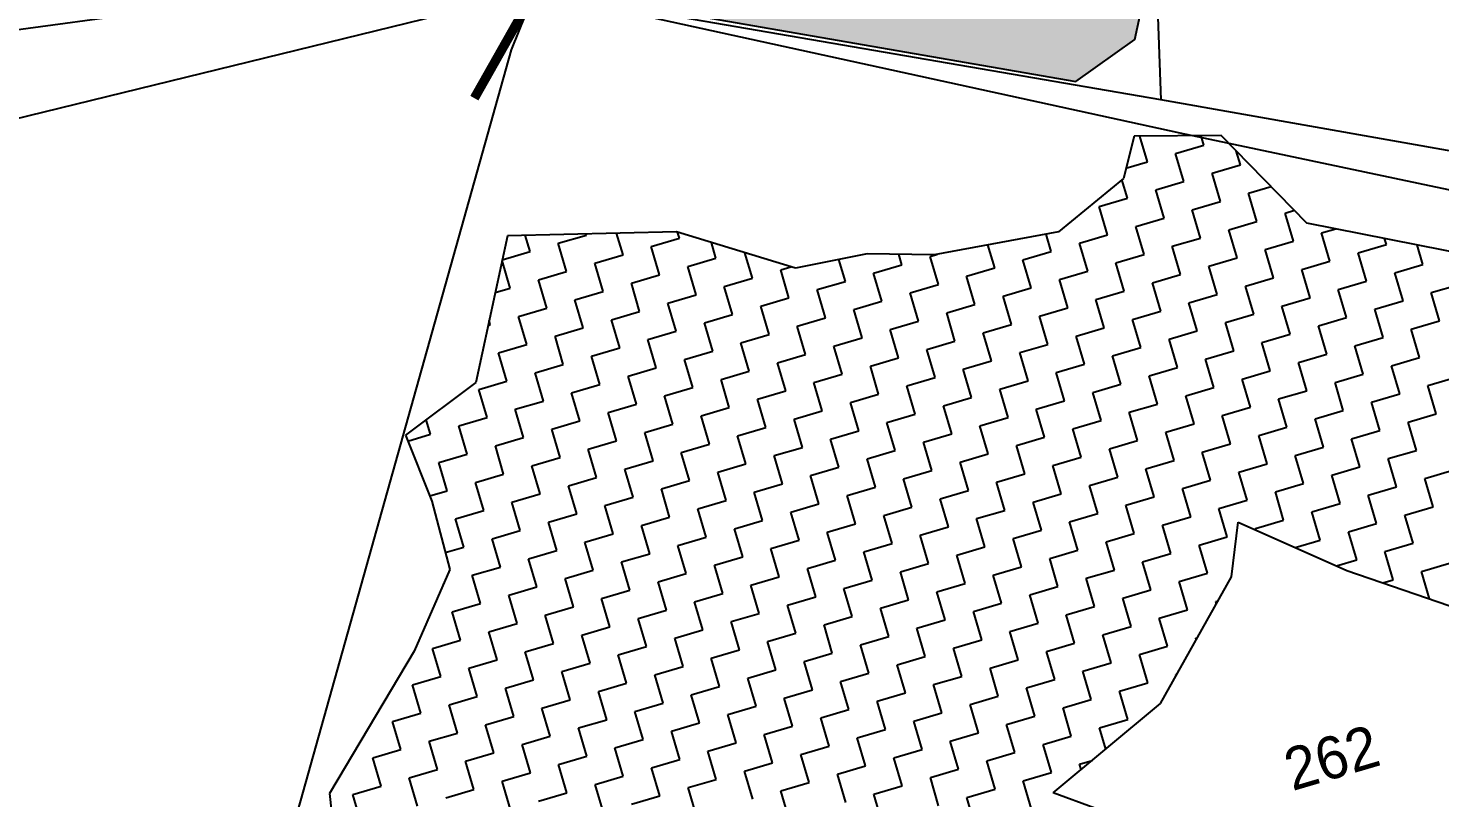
# Model space of a CAD drawing. Header units: metres. Extents: x 283645 to 285797, y 2017393 to 2020400.
# Drawn here: x 283946 to 284258, y 2019190.3 to 2019360.4 of the extents above; entities that cross this region are included whole.
import ezdxf
from ezdxf.enums import TextEntityAlignment as Align

# ---------------------------------------------------------------- set-up
doc = ezdxf.new("R2010")
doc.units = ezdxf.units.M
doc.linetypes.add('DIVIDE', pattern=[1.25, 0.5, -0.25, 0, -0.25, 0, -0.25])
for name, color, linetype in [('POLY_HATCH', 12, 'Continuous'), ('POLY_PARCEL', 6, 'Continuous'), ('TEXT_MAPOUT', 7, 'Continuous'), ('TEXT_PARCEL', 7, 'Continuous'), ('V_BOUND_LINE', 7, 'Continuous'), ('V_DIVIDE_LINE', 7, 'DIVIDE'), ('VILLAGE BOUNDRY', 1, 'Continuous')]:
    doc.layers.add(name, color=color, linetype=linetype)
doc.styles.get("Standard").update_dxf_attribs({"font": 'simplex.shx'})
doc.styles.add('TEXT_MAP', font='', dxfattribs={"height": 2.5})
doc.styles.get('TEXT_MAP').set_extended_font_data('Kruti Dev 050')

msp = doc.modelspace()

# ---------------------------------------------------------------- hatches: boundary and pattern name
at = {"layer": 'POLY_HATCH'}
h = msp.add_hatch(dxfattribs=at)
h.set_pattern_fill('ZIGZAG', color=256, scale=41.225929, angle=-9.527, style=0)
h.set_pattern_definition([(350.473, (283678.65, 2018388.7925), (5.93509, 4.229242), [5.15324, -5.15324]), (80.473, (283683.732, 2018387.9396), (-4.229242, 5.93509), [5.15324, -5.15324])])
h.paths.add_polyline_path([(284226.15, 2019883.48), (284248.61, 2019876.33), (284276.33, 2019868.3), (284310.2, 2019868.7), (284331.48, 2019882.69), (284347.93, 2019892.09), (284379.2, 2019929.41), (284382.46, 2019904.54), (284382.87, 2019874.74), (284378.44, 2019832.25), (284384.9, 2019822.38), (284380.04, 2019785.36), (284380.89, 2019762.25), (284382.73, 2019736.94), (284380.19, 2019721.83), (284382.02, 2019688.42), (284390.98, 2019665.3), (284387.23, 2019638.9), (284386.17, 2019611.02), (284385.05, 2019588.24), (284395.23, 2019576.4), (284395.43, 2019553.39), (284402.31, 2019534), (284400.31, 2019505.96), (284410.91, 2019480.53), (284413.08, 2019457.2), (284417.11, 2019428.41), (284426.29, 2019406.6), (284433.51, 2019389.17), (284434.02, 2019355.98), (284443.87, 2019338.12), (284448.34, 2019320.47), (284446.24, 2019299.88), (284453.69, 2019285.76), (284462.04, 2019281.33), (284477.83, 2019261.01), (284484.37, 2019251.83), (284489.85, 2019248.39), (284506.3, 2019247.78), (284522.11, 2019235.91), (284538.64, 2019220.01), (284550.59, 2019215.98), (284568.76, 2019209.9), (284576.21, 2019203.1), (284594.71, 2019189.9), (284617.63, 2019186.76), (284633.59, 2019174.79), (284645.3, 2019164.59), (284671.48, 2019154.07), (284679.51, 2019139.66), (284688.19, 2019143.25), (284713.44, 2019164.26), (284704.12, 2019174.91), (284685.53, 2019181.56), (284663.58, 2019177.17), (284657.28, 2019184.79), (284645.91, 2019198.31), (284608.98, 2019207.03), (284595.79, 2019206.72), (284634.88, 2019222.88), (284622.19, 2019228.55), (284603.93, 2019237.16), (284633.01, 2019238.85), (284632.78, 2019249.49), (284621.57, 2019262.29), (284612.81, 2019264.27), (284606.77, 2019282.44), (284580.62, 2019334.29), (284559.01, 2019347), (284574.57, 2019352.47), (284578.76, 2019365.4), (284581.66, 2019397.73), (284576.53, 2019421.31), (284566.95, 2019427.46), (284545.91, 2019434.52), (284527.49, 2019439.13), (284514.55, 2019440.29), (284530.78, 2019449.69), (284538.41, 2019465.07), (284540.56, 2019483.89), (284534.67, 2019496.99), (284524.8, 2019507.41), (284543.72, 2019508.78), (284555.37, 2019527.02), (284553.92, 2019551.49), (284534.45, 2019576.97), (284505.32, 2019599.03), (284484.93, 2019606.99), (284441.37, 2019637.19), (284422.79, 2019643.85), (284424.11, 2019654.73), (284409.57, 2019688.48), (284430.37, 2019689.02), (284431.87, 2019709.98), (284434.83, 2019724.62), (284426.67, 2019751.24), (284415.79, 2019767.7), (284430.45, 2019764.74), (284437.5, 2019776.51), (284437.76, 2019793.12), (284435.74, 2019817.19), (284421.34, 2019833.74), (284430.45, 2019845.85), (284429.32, 2019863.2), (284421.07, 2019883.26), (284413.79, 2019891.05), (284401.67, 2019897.12), (284419.54, 2019913.31), (284437.74, 2019925.4), (284428.02, 2019951.77), (284453.09, 2019956.65), (284498.14, 2019975.18), (284532.99, 2020014.26), (284546.89, 2020069.99), (284548.47, 2020094.46), (284547.84, 2020117.79), (284419.7, 2020209.92), (284410.94, 2020205.83), (284385.14, 2020208.65), (284369.75, 2020216.28), (284374.28, 2020240.26), (284358.72, 2020240.85), (284337.24, 2020224.26), (284292.35, 2020209.58), (284264.62, 2020207.5), (284248.82, 2020209.65), (284269.31, 2020226.4), (284293.82, 2020249.05), (284304.5, 2020282.59), (284302.38, 2020291.03), (284240.99, 2020328.59), (284176.39, 2020343.98), (284159.59, 2020348.61), (284153.33, 2020335.48), (284144.67, 2020332.2), (284135.24, 2020328.38), (284131.17, 2020207.45), (284150.99, 2020188.59), (284157.44, 2020174.67), (284148.22, 2020160), (284120.14, 2020141.75), (284112.1, 2020097.83), (284070.73, 2020005.08), (284018.44, 2019886.84), (284013.28, 2019848.2), (284005.68, 2019819.07), (283990.86, 2019791.16), (283989.29, 2019753.59), (283976.87, 2019719.87), (283962.7, 2019695.89), (283974.3, 2019672.33), (283974.7, 2019634.43), (283972.39, 2019600.59), (283967.11, 2019585.26), (283990.1, 2019561.13), (283995.46, 2019548.75), (283993.57, 2019525.42), (284059.28, 2019369.14), (284177.51, 2019348.62), (284190.57, 2019357.91), (284193.65, 2019372.26), (284196.23, 2019431.95), (284194.19, 2019472.16), (284194.34, 2019509.29), (284179.9, 2019540.09), (284161.52, 2019563.44), (284190.26, 2019593.75), (284171.21, 2019609.11), (284143.5, 2019629.29), (284172.36, 2019660.26), (284185.2, 2019684.45), (284188.16, 2019709.47), (284211.76, 2019741.32), (284212, 2019766.95), (284180.82, 2019818.8), (284173.82, 2019829.43), (284201.99, 2019836.19), (284220.76, 2019863.44)])

# ---------------------------------------------------------------- linework, layer by layer
for p, q in [((284190.38, 2019336.53), (284188.04, 2019327.2)), ((284209.68, 2019336.63), (284190.38, 2019336.53)), ((284228.6, 2019317.29), (284209.68, 2019336.63)), ((284188.04, 2019327.2), (284173.73, 2019315.36)), ((284089.28, 2019315.38), (284051.89, 2019314.53)), ((284115.55, 2019307.36), (284089.28, 2019315.38)), ((284173.73, 2019315.36), (284146.22, 2019310.3)), ((284276.12, 2019307.91), (284228.6, 2019317.29)), ((284051.89, 2019314.53), (284044.92, 2019282.06)), ((284131.41, 2019310.51), (284115.55, 2019307.36)), ((284146.22, 2019310.3), (284131.41, 2019310.51)), ((284044.92, 2019282.06), (284029.39, 2019270.43)), ((284029.39, 2019270.43), (284035.21, 2019255.88)), ((284035.21, 2019255.88), (284039.15, 2019240.77)), ((284211.9, 2019239.12), (284213.41, 2019251.26)), ((284213.41, 2019251.26), (284237.43, 2019240.55)), ((284039.15, 2019240.77), (284031.26, 2019222.69)), ((284237.43, 2019240.55), (284268.54, 2019229.89)), ((284196.25, 2019211.13), (284211.9, 2019239.12)), ((284031.26, 2019222.69), (284012.55, 2019191.25)), ((284172.55, 2019191.43), (284196.25, 2019211.13)), ((284012.55, 2019191.25), (284015.62, 2019163.89)), ((284181.69, 2019188.03), (284172.55, 2019191.43))]:
    msp.add_line(p, q, dxfattribs=at)
at = {"layer": 'POLY_HATCH', "linetype": 'Continuous'}
for p, q in [((284193.34, 2019330.88), (284191.67, 2019336.54)), ((284205.8, 2019334.55), (284205.2, 2019336.6)), ((284199.57, 2019332.71), (284205.8, 2019334.55)), ((284188.61, 2019329.48), (284193.34, 2019330.88)), ((284201.41, 2019326.48), (284199.57, 2019332.71)), ((284213.88, 2019330.16), (284212.96, 2019333.28)), ((284207.64, 2019328.32), (284213.88, 2019330.16)), ((284209.48, 2019322.08), (284207.64, 2019328.32)), ((284188.94, 2019322.81), (284187.72, 2019326.94)), ((284195.17, 2019324.64), (284201.41, 2019326.48)), ((284197.01, 2019318.41), (284195.17, 2019324.64)), ((284215.71, 2019323.92), (284220.68, 2019325.38)), ((284182.71, 2019320.97), (284188.94, 2019322.81)), ((284184.54, 2019314.74), (284182.71, 2019320.97)), ((284203.25, 2019320.25), (284209.48, 2019322.08)), ((284217.55, 2019317.69), (284215.71, 2019323.92)), ((284190.78, 2019316.57), (284197.01, 2019318.41)), ((284205.08, 2019314.01), (284203.25, 2019320.25)), ((284223.78, 2019319.52), (284225.83, 2019320.13)), ((284225.62, 2019313.29), (284223.78, 2019319.52)), ((284069.38, 2019314.67), (284069.31, 2019314.93)), ((284077.45, 2019310.28), (284076.04, 2019315.08)), ((284089.92, 2019313.95), (284089.52, 2019315.31)), ((284172.08, 2019311.06), (284170.96, 2019314.85)), ((284178.31, 2019312.9), (284184.54, 2019314.74)), ((284192.61, 2019310.34), (284190.78, 2019316.57)), ((284211.32, 2019315.85), (284217.55, 2019317.69)), ((284213.15, 2019309.62), (284211.32, 2019315.85)), ((284231.85, 2019315.13), (284234.95, 2019316.04)), ((284233.69, 2019308.89), (284231.85, 2019315.13)), ((284056.92, 2019311), (284055.85, 2019314.62)), ((284063.15, 2019312.84), (284069.38, 2019314.67)), ((284064.99, 2019306.6), (284063.15, 2019312.84)), ((284083.69, 2019312.11), (284089.92, 2019313.95)), ((284085.53, 2019305.88), (284083.69, 2019312.11)), ((284097.99, 2019309.55), (284096.97, 2019313.04)), ((284159.61, 2019307.39), (284158.11, 2019312.49)), ((284180.15, 2019306.66), (284178.31, 2019312.9)), ((284198.85, 2019312.18), (284205.08, 2019314.01)), ((284200.69, 2019305.94), (284198.85, 2019312.18)), ((284219.39, 2019311.45), (284225.62, 2019313.29)), ((284239.93, 2019310.73), (284246.16, 2019312.57)), ((284246.16, 2019312.57), (284245.77, 2019313.91)), ((284254.23, 2019308.17), (284252.96, 2019312.49)), ((284052.52, 2019302.93), (284050.72, 2019309.05)), ((284050.74, 2019309.18), (284056.92, 2019311)), ((284071.22, 2019308.44), (284077.45, 2019310.28)), ((284091.76, 2019307.72), (284097.99, 2019309.55)), ((284106.06, 2019305.16), (284104.41, 2019310.76)), ((284126.6, 2019304.44), (284125.18, 2019309.27)), ((284139.07, 2019308.11), (284138.39, 2019310.41)), ((284145.3, 2019309.95), (284146.98, 2019310.44)), ((284147.14, 2019303.71), (284145.3, 2019309.95)), ((284165.84, 2019309.22), (284172.08, 2019311.06)), ((284167.68, 2019302.99), (284165.84, 2019309.22)), ((284186.38, 2019308.5), (284192.61, 2019310.34)), ((284188.22, 2019302.27), (284186.38, 2019308.5)), ((284206.92, 2019307.78), (284213.15, 2019309.62)), ((284221.22, 2019305.22), (284219.39, 2019311.45)), ((284227.46, 2019307.06), (284233.69, 2019308.89)), ((284241.76, 2019304.5), (284239.93, 2019310.73)), ((284058.75, 2019304.77), (284064.99, 2019306.6)), ((284073.06, 2019302.21), (284071.22, 2019308.44)), ((284079.29, 2019304.04), (284085.53, 2019305.88)), ((284093.6, 2019301.48), (284091.76, 2019307.72)), ((284112.3, 2019307), (284114.57, 2019307.66)), ((284114.13, 2019300.76), (284112.3, 2019307)), ((284132.84, 2019306.27), (284139.07, 2019308.11)), ((284134.67, 2019300.04), (284132.84, 2019306.27)), ((284153.37, 2019305.55), (284159.61, 2019307.39)), ((284155.21, 2019299.32), (284153.37, 2019305.55)), ((284173.91, 2019304.83), (284180.15, 2019306.66)), ((284194.45, 2019304.11), (284200.69, 2019305.94)), ((284208.76, 2019301.55), (284206.92, 2019307.78)), ((284229.3, 2019300.82), (284227.46, 2019307.06)), ((284248, 2019306.33), (284254.23, 2019308.17)), ((284249.83, 2019300.1), (284248, 2019306.33)), ((284049.19, 2019301.95), (284052.52, 2019302.93)), ((284060.59, 2019298.53), (284058.75, 2019304.77)), ((284081.13, 2019297.81), (284079.29, 2019304.04)), ((284099.83, 2019303.32), (284106.06, 2019305.16)), ((284101.67, 2019297.09), (284099.83, 2019303.32)), ((284120.37, 2019302.6), (284126.6, 2019304.44)), ((284122.21, 2019296.36), (284120.37, 2019302.6)), ((284140.91, 2019301.88), (284147.14, 2019303.71)), ((284161.45, 2019301.15), (284167.68, 2019302.99)), ((284175.75, 2019298.59), (284173.91, 2019304.83)), ((284181.98, 2019300.43), (284188.22, 2019302.27)), ((284196.29, 2019297.87), (284194.45, 2019304.11)), ((284214.99, 2019303.38), (284221.22, 2019305.22)), ((284216.83, 2019297.15), (284214.99, 2019303.38)), ((284235.53, 2019302.66), (284241.76, 2019304.5)), ((284237.37, 2019296.43), (284235.53, 2019302.66)), ((284256.07, 2019301.94), (284262.3, 2019303.77)), ((284066.82, 2019300.37), (284073.06, 2019302.21)), ((284068.66, 2019294.14), (284066.82, 2019300.37)), ((284087.36, 2019299.65), (284093.6, 2019301.48)), ((284089.2, 2019293.41), (284087.36, 2019299.65)), ((284107.9, 2019298.92), (284114.13, 2019300.76)), ((284128.44, 2019298.2), (284134.67, 2019300.04)), ((284142.74, 2019295.64), (284140.91, 2019301.88)), ((284148.98, 2019297.48), (284155.21, 2019299.32)), ((284163.28, 2019294.92), (284161.45, 2019301.15)), ((284183.82, 2019294.2), (284181.98, 2019300.43)), ((284202.52, 2019299.71), (284208.76, 2019301.55)), ((284204.36, 2019293.47), (284202.52, 2019299.71)), ((284223.06, 2019298.99), (284229.3, 2019300.82)), ((284243.6, 2019298.26), (284249.83, 2019300.1)), ((284257.9, 2019295.7), (284256.07, 2019301.94)), ((284054.36, 2019296.7), (284060.59, 2019298.53)), ((284056.19, 2019290.46), (284054.36, 2019296.7)), ((284074.89, 2019295.97), (284081.13, 2019297.81)), ((284076.73, 2019289.74), (284074.89, 2019295.97)), ((284095.43, 2019295.25), (284101.67, 2019297.09)), ((284109.74, 2019292.69), (284107.9, 2019298.92)), ((284115.97, 2019294.53), (284122.21, 2019296.36)), ((284130.28, 2019291.97), (284128.44, 2019298.2)), ((284150.82, 2019291.25), (284148.98, 2019297.48)), ((284169.52, 2019296.76), (284175.75, 2019298.59)), ((284171.35, 2019290.52), (284169.52, 2019296.76)), ((284190.06, 2019296.03), (284196.29, 2019297.87)), ((284191.89, 2019289.8), (284190.06, 2019296.03)), ((284210.59, 2019295.31), (284216.83, 2019297.15)), ((284224.9, 2019292.75), (284223.06, 2019298.99)), ((284231.13, 2019294.59), (284237.37, 2019296.43)), ((284245.44, 2019292.03), (284243.6, 2019298.26)), ((284047.64, 2019294.71), (284048.12, 2019294.86)), ((284048.12, 2019294.86), (284047.86, 2019295.75)), ((284062.43, 2019292.3), (284068.66, 2019294.14)), ((284082.97, 2019291.58), (284089.2, 2019293.41)), ((284097.27, 2019289.02), (284095.43, 2019295.25)), ((284117.81, 2019288.29), (284115.97, 2019294.53)), ((284136.51, 2019293.81), (284142.74, 2019295.64)), ((284138.35, 2019287.57), (284136.51, 2019293.81)), ((284157.05, 2019293.08), (284163.28, 2019294.92)), ((284158.89, 2019286.85), (284157.05, 2019293.08)), ((284177.59, 2019292.36), (284183.82, 2019294.2)), ((284198.13, 2019291.64), (284204.36, 2019293.47)), ((284212.43, 2019289.08), (284210.59, 2019295.31)), ((284232.97, 2019288.36), (284231.13, 2019294.59)), ((284251.67, 2019293.87), (284257.9, 2019295.7)), ((284253.51, 2019287.63), (284251.67, 2019293.87)), ((284049.96, 2019288.62), (284056.19, 2019290.46)), ((284064.26, 2019286.06), (284062.43, 2019292.3)), ((284070.5, 2019287.9), (284076.73, 2019289.74)), ((284084.8, 2019285.34), (284082.97, 2019291.58)), ((284103.5, 2019290.85), (284109.74, 2019292.69)), ((284105.34, 2019284.62), (284103.5, 2019290.85)), ((284124.04, 2019290.13), (284130.28, 2019291.97)), ((284125.88, 2019283.9), (284124.04, 2019290.13)), ((284144.58, 2019289.41), (284150.82, 2019291.25)), ((284165.12, 2019288.69), (284171.35, 2019290.52)), ((284179.42, 2019286.13), (284177.59, 2019292.36)), ((284185.66, 2019287.96), (284191.89, 2019289.8)), ((284199.96, 2019285.4), (284198.13, 2019291.64)), ((284218.66, 2019290.91), (284224.9, 2019292.75)), ((284220.5, 2019284.68), (284218.66, 2019290.91)), ((284239.2, 2019290.19), (284245.44, 2019292.03)), ((284241.04, 2019283.96), (284239.2, 2019290.19)), ((284051.8, 2019282.39), (284049.96, 2019288.62)), ((284072.33, 2019281.67), (284070.5, 2019287.9)), ((284091.04, 2019287.18), (284097.27, 2019289.02)), ((284092.87, 2019280.95), (284091.04, 2019287.18)), ((284111.57, 2019286.46), (284117.81, 2019288.29)), ((284132.11, 2019285.73), (284138.35, 2019287.57)), ((284146.42, 2019283.17), (284144.58, 2019289.41)), ((284152.65, 2019285.01), (284158.89, 2019286.85)), ((284166.96, 2019282.45), (284165.12, 2019288.69)), ((284187.5, 2019281.73), (284185.66, 2019287.96)), ((284206.2, 2019287.24), (284212.43, 2019289.08)), ((284208.03, 2019281.01), (284206.2, 2019287.24)), ((284226.74, 2019286.52), (284232.97, 2019288.36)), ((284247.27, 2019285.8), (284253.51, 2019287.63)), ((284058.03, 2019284.23), (284064.26, 2019286.06)), ((284059.87, 2019277.99), (284058.03, 2019284.23)), ((284078.57, 2019283.51), (284084.8, 2019285.34)), ((284080.41, 2019277.27), (284078.57, 2019283.51)), ((284099.11, 2019282.78), (284105.34, 2019284.62)), ((284113.41, 2019280.22), (284111.57, 2019286.46)), ((284119.65, 2019282.06), (284125.88, 2019283.9)), ((284133.95, 2019279.5), (284132.11, 2019285.73)), ((284154.49, 2019278.78), (284152.65, 2019285.01)), ((284173.19, 2019284.29), (284179.42, 2019286.13)), ((284175.03, 2019278.06), (284173.19, 2019284.29)), ((284193.73, 2019283.57), (284199.96, 2019285.4)), ((284195.57, 2019277.33), (284193.73, 2019283.57)), ((284214.27, 2019282.84), (284220.5, 2019284.68)), ((284228.57, 2019280.28), (284226.74, 2019286.52)), ((284234.81, 2019282.12), (284241.04, 2019283.96)), ((284249.11, 2019279.56), (284247.27, 2019285.8)), ((284045.56, 2019280.55), (284051.8, 2019282.39)), ((284047.4, 2019274.32), (284045.56, 2019280.55)), ((284066.1, 2019279.83), (284072.33, 2019281.67)), ((284086.64, 2019279.11), (284092.87, 2019280.95)), ((284100.94, 2019276.55), (284099.11, 2019282.78)), ((284121.48, 2019275.83), (284119.65, 2019282.06)), ((284140.18, 2019281.34), (284146.42, 2019283.17)), ((284142.02, 2019275.1), (284140.18, 2019281.34)), ((284160.72, 2019280.61), (284166.96, 2019282.45)), ((284162.56, 2019274.38), (284160.72, 2019280.61)), ((284181.26, 2019279.89), (284187.5, 2019281.73)), ((284201.8, 2019279.17), (284208.03, 2019281.01)), ((284216.1, 2019276.61), (284214.27, 2019282.84)), ((284236.64, 2019275.89), (284234.81, 2019282.12)), ((284255.34, 2019281.4), (284261.58, 2019283.24)), ((284257.18, 2019275.17), (284255.34, 2019281.4)), ((284053.63, 2019276.16), (284059.87, 2019277.99)), ((284067.94, 2019273.6), (284066.1, 2019279.83)), ((284074.17, 2019275.43), (284080.41, 2019277.27)), ((284088.48, 2019272.87), (284086.64, 2019279.11)), ((284107.18, 2019278.39), (284113.41, 2019280.22)), ((284109.02, 2019272.15), (284107.18, 2019278.39)), ((284127.72, 2019277.66), (284133.95, 2019279.5)), ((284129.55, 2019271.43), (284127.72, 2019277.66)), ((284148.26, 2019276.94), (284154.49, 2019278.78)), ((284168.79, 2019276.22), (284175.03, 2019278.06)), ((284183.1, 2019273.66), (284181.26, 2019279.89)), ((284189.33, 2019275.5), (284195.57, 2019277.33)), ((284203.64, 2019272.94), (284201.8, 2019279.17)), ((284222.34, 2019278.45), (284228.57, 2019280.28)), ((284224.18, 2019272.21), (284222.34, 2019278.45)), ((284242.88, 2019277.72), (284249.11, 2019279.56)), ((284244.71, 2019271.49), (284242.88, 2019277.72)), ((284041.17, 2019272.48), (284047.4, 2019274.32)), ((284055.47, 2019269.92), (284053.63, 2019276.16)), ((284076.01, 2019269.2), (284074.17, 2019275.43)), ((284094.71, 2019274.71), (284100.94, 2019276.55)), ((284096.55, 2019268.48), (284094.71, 2019274.71)), ((284115.25, 2019273.99), (284121.48, 2019275.83)), ((284135.79, 2019273.27), (284142.02, 2019275.1)), ((284150.09, 2019270.71), (284148.26, 2019276.94)), ((284156.33, 2019272.54), (284162.56, 2019274.38)), ((284170.63, 2019269.98), (284168.79, 2019276.22)), ((284191.17, 2019269.26), (284189.33, 2019275.5)), ((284209.87, 2019274.77), (284216.1, 2019276.61)), ((284211.71, 2019268.54), (284209.87, 2019274.77)), ((284230.41, 2019274.05), (284236.64, 2019275.89)), ((284250.95, 2019273.33), (284257.18, 2019275.17)), ((284034.93, 2019270.65), (284033.98, 2019273.87)), ((284043, 2019266.25), (284041.17, 2019272.48)), ((284061.7, 2019271.76), (284067.94, 2019273.6)), ((284063.54, 2019265.53), (284061.7, 2019271.76)), ((284082.24, 2019271.04), (284088.48, 2019272.87)), ((284084.08, 2019264.8), (284082.24, 2019271.04)), ((284102.78, 2019270.31), (284109.02, 2019272.15)), ((284117.09, 2019267.76), (284115.25, 2019273.99)), ((284123.32, 2019269.59), (284129.55, 2019271.43)), ((284137.62, 2019267.03), (284135.79, 2019273.27)), ((284158.16, 2019266.31), (284156.33, 2019272.54)), ((284176.86, 2019271.82), (284183.1, 2019273.66)), ((284178.7, 2019265.59), (284176.86, 2019271.82)), ((284197.4, 2019271.1), (284203.64, 2019272.94)), ((284199.24, 2019264.87), (284197.4, 2019271.1)), ((284217.94, 2019270.38), (284224.18, 2019272.21)), ((284232.25, 2019267.82), (284230.41, 2019274.05)), ((284238.48, 2019269.65), (284244.71, 2019271.49)), ((284252.79, 2019267.09), (284250.95, 2019273.33)), ((284029.9, 2019269.16), (284034.93, 2019270.65)), ((284049.24, 2019268.09), (284055.47, 2019269.92)), ((284051.07, 2019261.85), (284049.24, 2019268.09)), ((284069.78, 2019267.36), (284076.01, 2019269.2)), ((284090.31, 2019266.64), (284096.55, 2019268.48)), ((284104.62, 2019264.08), (284102.78, 2019270.31)), ((284125.16, 2019263.36), (284123.32, 2019269.59)), ((284143.86, 2019268.87), (284150.09, 2019270.71)), ((284145.7, 2019262.64), (284143.86, 2019268.87)), ((284164.4, 2019268.15), (284170.63, 2019269.98)), ((284166.23, 2019261.91), (284164.4, 2019268.15)), ((284184.94, 2019267.42), (284191.17, 2019269.26)), ((284205.47, 2019266.7), (284211.71, 2019268.54)), ((284219.78, 2019264.14), (284217.94, 2019270.38)), ((284240.32, 2019263.42), (284238.48, 2019269.65)), ((284036.77, 2019264.41), (284043, 2019266.25)), ((284057.31, 2019263.69), (284063.54, 2019265.53)), ((284071.61, 2019261.13), (284069.78, 2019267.36)), ((284077.85, 2019262.97), (284084.08, 2019264.8)), ((284092.15, 2019260.41), (284090.31, 2019266.64)), ((284110.85, 2019265.92), (284117.09, 2019267.76)), ((284112.69, 2019259.68), (284110.85, 2019265.92)), ((284131.39, 2019265.2), (284137.62, 2019267.03)), ((284133.23, 2019258.96), (284131.39, 2019265.2)), ((284151.93, 2019264.47), (284158.16, 2019266.31)), ((284172.47, 2019263.75), (284178.7, 2019265.59)), ((284186.77, 2019261.19), (284184.94, 2019267.42)), ((284193.01, 2019263.03), (284199.24, 2019264.87)), ((284207.31, 2019260.47), (284205.47, 2019266.7)), ((284226.01, 2019265.98), (284232.25, 2019267.82)), ((284227.85, 2019259.75), (284226.01, 2019265.98)), ((284246.55, 2019265.26), (284252.79, 2019267.09)), ((284248.39, 2019259.02), (284246.55, 2019265.26)), ((284038.61, 2019258.18), (284036.77, 2019264.41)), ((284044.84, 2019260.01), (284051.07, 2019261.85)), ((284059.14, 2019257.46), (284057.31, 2019263.69)), ((284079.68, 2019256.73), (284077.85, 2019262.97)), ((284098.38, 2019262.24), (284104.62, 2019264.08)), ((284100.22, 2019256.01), (284098.38, 2019262.24)), ((284118.92, 2019261.52), (284125.16, 2019263.36)), ((284139.46, 2019260.8), (284145.7, 2019262.64)), ((284153.77, 2019258.24), (284151.93, 2019264.47)), ((284160, 2019260.08), (284166.23, 2019261.91)), ((284174.31, 2019257.52), (284172.47, 2019263.75)), ((284194.84, 2019256.79), (284193.01, 2019263.03)), ((284213.55, 2019262.31), (284219.78, 2019264.14)), ((284215.38, 2019256.07), (284213.55, 2019262.31)), ((284234.08, 2019261.58), (284240.32, 2019263.42)), ((284254.62, 2019260.86), (284260.86, 2019262.7)), ((284046.68, 2019253.78), (284044.84, 2019260.01)), ((284065.38, 2019259.29), (284071.61, 2019261.13)), ((284067.22, 2019253.06), (284065.38, 2019259.29)), ((284085.92, 2019258.57), (284092.15, 2019260.41)), ((284087.75, 2019252.34), (284085.92, 2019258.57)), ((284106.46, 2019257.85), (284112.69, 2019259.68)), ((284120.76, 2019255.29), (284118.92, 2019261.52)), ((284126.99, 2019257.12), (284133.23, 2019258.96)), ((284141.3, 2019254.57), (284139.46, 2019260.8)), ((284161.84, 2019253.84), (284160, 2019260.08)), ((284180.54, 2019259.35), (284186.77, 2019261.19)), ((284182.38, 2019253.12), (284180.54, 2019259.35)), ((284201.08, 2019258.63), (284207.31, 2019260.47)), ((284202.91, 2019252.4), (284201.08, 2019258.63)), ((284221.62, 2019257.91), (284227.85, 2019259.75)), ((284235.92, 2019255.35), (284234.08, 2019261.58)), ((284242.15, 2019257.19), (284248.39, 2019259.02)), ((284256.46, 2019254.63), (284254.62, 2019260.86)), ((284034.74, 2019257.04), (284038.61, 2019258.18)), ((284052.91, 2019255.62), (284059.14, 2019257.46)), ((284054.75, 2019249.38), (284052.91, 2019255.62)), ((284073.45, 2019254.9), (284079.68, 2019256.73)), ((284093.99, 2019254.17), (284100.22, 2019256.01)), ((284108.29, 2019251.61), (284106.46, 2019257.85)), ((284128.83, 2019250.89), (284126.99, 2019257.12)), ((284147.53, 2019256.4), (284153.77, 2019258.24)), ((284149.37, 2019250.17), (284147.53, 2019256.4)), ((284168.07, 2019255.68), (284174.31, 2019257.52)), ((284169.91, 2019249.45), (284168.07, 2019255.68)), ((284188.61, 2019254.96), (284194.84, 2019256.79)), ((284209.15, 2019254.23), (284215.38, 2019256.07)), ((284223.45, 2019251.67), (284221.62, 2019257.91)), ((284243.99, 2019250.95), (284242.15, 2019257.19)), ((284040.44, 2019251.94), (284046.68, 2019253.78)), ((284060.98, 2019251.22), (284067.22, 2019253.06)), ((284075.29, 2019248.66), (284073.45, 2019254.9)), ((284081.52, 2019250.5), (284087.75, 2019252.34)), ((284095.83, 2019247.94), (284093.99, 2019254.17)), ((284114.53, 2019253.45), (284120.76, 2019255.29)), ((284116.36, 2019247.22), (284114.53, 2019253.45)), ((284135.07, 2019252.73), (284141.3, 2019254.57)), ((284136.9, 2019246.49), (284135.07, 2019252.73)), ((284155.6, 2019252.01), (284161.84, 2019253.84)), ((284176.14, 2019251.28), (284182.38, 2019253.12)), ((284190.45, 2019248.72), (284188.61, 2019254.96)), ((284196.68, 2019250.56), (284202.91, 2019252.4)), ((284210.99, 2019248), (284209.15, 2019254.23)), ((284229.69, 2019253.51), (284235.92, 2019255.35)), ((284231.52, 2019247.28), (284229.69, 2019253.51)), ((284250.23, 2019252.79), (284256.46, 2019254.63)), ((284252.06, 2019246.56), (284250.23, 2019252.79)), ((284042.28, 2019245.71), (284040.44, 2019251.94)), ((284048.51, 2019247.55), (284054.75, 2019249.38)), ((284062.82, 2019244.99), (284060.98, 2019251.22)), ((284083.36, 2019244.26), (284081.52, 2019250.5)), ((284102.06, 2019249.78), (284108.29, 2019251.61)), ((284103.9, 2019243.54), (284102.06, 2019249.78)), ((284122.6, 2019249.05), (284128.83, 2019250.89)), ((284143.14, 2019248.33), (284149.37, 2019250.17)), ((284157.44, 2019245.77), (284155.6, 2019252.01)), ((284163.67, 2019247.61), (284169.91, 2019249.45)), ((284177.98, 2019245.05), (284176.14, 2019251.28)), ((284198.52, 2019244.33), (284196.68, 2019250.56)), ((284217.22, 2019249.84), (284223.45, 2019251.67)), ((284217.31, 2019249.52), (284217.22, 2019249.84)), ((284237.76, 2019249.12), (284243.99, 2019250.95)), ((284050.35, 2019241.31), (284048.51, 2019247.55)), ((284069.05, 2019246.82), (284075.29, 2019248.66)), ((284070.89, 2019240.59), (284069.05, 2019246.82)), ((284089.59, 2019246.1), (284095.83, 2019247.94)), ((284091.43, 2019239.87), (284089.59, 2019246.1)), ((284110.13, 2019245.38), (284116.36, 2019247.22)), ((284124.43, 2019242.82), (284122.6, 2019249.05)), ((284130.67, 2019244.66), (284136.9, 2019246.49)), ((284144.97, 2019242.1), (284143.14, 2019248.33)), ((284165.51, 2019241.37), (284163.67, 2019247.61)), ((284184.21, 2019246.89), (284190.45, 2019248.72)), ((284186.05, 2019240.65), (284184.21, 2019246.89)), ((284204.75, 2019246.16), (284210.99, 2019248)), ((284206.59, 2019239.93), (284204.75, 2019246.16)), ((284225.99, 2019245.65), (284231.52, 2019247.28)), ((284239.6, 2019242.88), (284237.76, 2019249.12)), ((284245.83, 2019244.72), (284252.06, 2019246.56)), ((284038.18, 2019244.5), (284042.28, 2019245.71)), ((284056.59, 2019243.15), (284062.82, 2019244.99)), ((284058.42, 2019236.92), (284056.59, 2019243.15)), ((284077.12, 2019242.43), (284083.36, 2019244.26)), ((284097.66, 2019241.71), (284103.9, 2019243.54)), ((284111.97, 2019239.15), (284110.13, 2019245.38)), ((284132.51, 2019238.42), (284130.67, 2019244.66)), ((284151.21, 2019243.93), (284157.44, 2019245.77)), ((284153.04, 2019237.7), (284151.21, 2019243.93)), ((284171.75, 2019243.21), (284177.98, 2019245.05)), ((284173.58, 2019236.98), (284171.75, 2019243.21)), ((284192.28, 2019242.49), (284198.52, 2019244.33)), ((284247.67, 2019238.48), (284245.83, 2019244.72)), ((284044.12, 2019239.48), (284050.35, 2019241.31)), ((284064.66, 2019238.75), (284070.89, 2019240.59)), ((284078.96, 2019236.19), (284077.12, 2019242.43)), ((284085.19, 2019238.03), (284091.43, 2019239.87)), ((284099.5, 2019235.47), (284097.66, 2019241.71)), ((284118.2, 2019240.98), (284124.43, 2019242.82)), ((284120.04, 2019234.75), (284118.2, 2019240.98)), ((284138.74, 2019240.26), (284144.97, 2019242.1)), ((284140.58, 2019234.03), (284138.74, 2019240.26)), ((284159.28, 2019239.54), (284165.51, 2019241.37)), ((284179.82, 2019238.82), (284186.05, 2019240.65)), ((284194.12, 2019236.26), (284192.28, 2019242.49)), ((284200.36, 2019238.09), (284206.59, 2019239.93)), ((284235.14, 2019241.57), (284239.6, 2019242.88)), ((284253.9, 2019240.32), (284260.13, 2019242.16)), ((284255.68, 2019234.3), (284253.9, 2019240.32)), ((284037.77, 2019237.6), (284037.88, 2019237.64)), ((284037.88, 2019237.64), (284037.84, 2019237.78)), ((284045.95, 2019233.24), (284044.12, 2019239.48)), ((284052.19, 2019235.08), (284058.42, 2019236.92)), ((284066.49, 2019232.52), (284064.66, 2019238.75)), ((284087.03, 2019231.8), (284085.19, 2019238.03)), ((284105.73, 2019237.31), (284111.97, 2019239.15)), ((284107.57, 2019231.07), (284105.73, 2019237.31)), ((284126.27, 2019236.59), (284132.51, 2019238.42)), ((284146.81, 2019235.86), (284153.04, 2019237.7)), ((284161.12, 2019233.3), (284159.28, 2019239.54)), ((284167.35, 2019235.14), (284173.58, 2019236.98)), ((284181.65, 2019232.58), (284179.82, 2019238.82)), ((284202.19, 2019231.86), (284200.36, 2019238.09)), ((284245.4, 2019237.82), (284247.67, 2019238.48)), ((284054.03, 2019228.85), (284052.19, 2019235.08)), ((284072.73, 2019234.36), (284078.96, 2019236.19)), ((284074.56, 2019228.12), (284072.73, 2019234.36)), ((284093.27, 2019233.63), (284099.5, 2019235.47)), ((284095.1, 2019227.4), (284093.27, 2019233.63)), ((284113.8, 2019232.91), (284120.04, 2019234.75)), ((284128.11, 2019230.35), (284126.27, 2019236.59)), ((284134.34, 2019232.19), (284140.58, 2019234.03)), ((284148.65, 2019229.63), (284146.81, 2019235.86)), ((284169.19, 2019228.91), (284167.35, 2019235.14)), ((284187.89, 2019234.42), (284194.12, 2019236.26)), ((284189.72, 2019228.18), (284187.89, 2019234.42)), ((284208.43, 2019233.7), (284208.96, 2019233.85)), ((284208.58, 2019233.18), (284208.43, 2019233.7)), ((284039.72, 2019231.41), (284045.95, 2019233.24)), ((284041.56, 2019225.17), (284039.72, 2019231.41)), ((284060.26, 2019230.68), (284066.49, 2019232.52)), ((284062.1, 2019224.45), (284060.26, 2019230.68)), ((284080.8, 2019229.96), (284087.03, 2019231.8)), ((284101.34, 2019229.24), (284107.57, 2019231.07)), ((284115.64, 2019226.68), (284113.8, 2019232.91)), ((284136.18, 2019225.96), (284134.34, 2019232.19)), ((284154.88, 2019231.47), (284161.12, 2019233.3)), ((284156.72, 2019225.23), (284154.88, 2019231.47)), ((284175.42, 2019230.74), (284181.65, 2019232.58)), ((284177.26, 2019224.51), (284175.42, 2019230.74)), ((284195.96, 2019230.02), (284202.19, 2019231.86)), ((284047.79, 2019227.01), (284054.03, 2019228.85)), ((284068.33, 2019226.29), (284074.56, 2019228.12)), ((284082.63, 2019223.73), (284080.8, 2019229.96)), ((284088.87, 2019225.56), (284095.1, 2019227.4)), ((284103.17, 2019223), (284101.34, 2019229.24)), ((284121.88, 2019228.52), (284128.11, 2019230.35)), ((284123.71, 2019222.28), (284121.88, 2019228.52)), ((284142.41, 2019227.79), (284148.65, 2019229.63)), ((284144.25, 2019221.56), (284142.41, 2019227.79)), ((284162.95, 2019227.07), (284169.19, 2019228.91)), ((284183.49, 2019226.35), (284189.72, 2019228.18)), ((284197.8, 2019223.79), (284195.96, 2019230.02)), ((284035.32, 2019223.33), (284041.56, 2019225.17)), ((284049.63, 2019220.77), (284047.79, 2019227.01)), ((284055.86, 2019222.61), (284062.1, 2019224.45)), ((284070.17, 2019220.05), (284068.33, 2019226.29)), ((284090.71, 2019219.33), (284088.87, 2019225.56)), ((284109.41, 2019224.84), (284115.64, 2019226.68)), ((284111.24, 2019218.61), (284109.41, 2019224.84)), ((284129.95, 2019224.12), (284136.18, 2019225.96)), ((284150.48, 2019223.4), (284156.72, 2019225.23)), ((284164.79, 2019220.84), (284162.95, 2019227.07)), ((284171.02, 2019222.67), (284177.26, 2019224.51)), ((284185.33, 2019220.11), (284183.49, 2019226.35)), ((284204.03, 2019225.63), (284204.42, 2019225.74)), ((284204.14, 2019225.24), (284204.03, 2019225.63)), ((284037.16, 2019217.1), (284035.32, 2019223.33)), ((284057.7, 2019216.38), (284055.86, 2019222.61)), ((284076.4, 2019221.89), (284082.63, 2019223.73)), ((284078.24, 2019215.66), (284076.4, 2019221.89)), ((284096.94, 2019221.17), (284103.17, 2019223)), ((284098.78, 2019214.93), (284096.94, 2019221.17)), ((284117.48, 2019220.44), (284123.71, 2019222.28)), ((284131.78, 2019217.88), (284129.95, 2019224.12)), ((284138.02, 2019219.72), (284144.25, 2019221.56)), ((284152.32, 2019217.16), (284150.48, 2019223.4)), ((284172.86, 2019216.44), (284171.02, 2019222.67)), ((284191.56, 2019221.95), (284197.8, 2019223.79)), ((284193.4, 2019215.72), (284191.56, 2019221.95)), ((284043.39, 2019218.94), (284049.63, 2019220.77)), ((284045.23, 2019212.7), (284043.39, 2019218.94)), ((284063.93, 2019218.22), (284070.17, 2019220.05)), ((284065.77, 2019211.98), (284063.93, 2019218.22)), ((284084.47, 2019217.49), (284090.71, 2019219.33)), ((284105.01, 2019216.77), (284111.24, 2019218.61)), ((284119.32, 2019214.21), (284117.48, 2019220.44)), ((284139.85, 2019213.49), (284138.02, 2019219.72)), ((284158.56, 2019219), (284164.79, 2019220.84)), ((284160.39, 2019212.77), (284158.56, 2019219)), ((284179.09, 2019218.28), (284185.33, 2019220.11)), ((284180.93, 2019212.04), (284179.09, 2019218.28)), ((284030.93, 2019215.26), (284037.16, 2019217.1)), ((284032.76, 2019209.03), (284030.93, 2019215.26)), ((284051.47, 2019214.54), (284057.7, 2019216.38)), ((284072, 2019213.82), (284078.24, 2019215.66)), ((284086.31, 2019211.26), (284084.47, 2019217.49)), ((284092.54, 2019213.1), (284098.78, 2019214.93)), ((284106.85, 2019210.54), (284105.01, 2019216.77)), ((284125.55, 2019216.05), (284131.78, 2019217.88)), ((284127.39, 2019209.81), (284125.55, 2019216.05)), ((284146.09, 2019215.32), (284152.32, 2019217.16)), ((284147.92, 2019209.09), (284146.09, 2019215.32)), ((284166.63, 2019214.6), (284172.86, 2019216.44)), ((284187.16, 2019213.88), (284193.4, 2019215.72)), ((284199.63, 2019217.55), (284199.88, 2019217.63)), ((284199.71, 2019217.31), (284199.63, 2019217.55)), ((284039, 2019210.87), (284045.23, 2019212.7)), ((284053.3, 2019208.31), (284051.47, 2019214.54)), ((284059.54, 2019210.14), (284065.77, 2019211.98)), ((284073.84, 2019207.58), (284072, 2019213.82)), ((284094.38, 2019206.86), (284092.54, 2019213.1)), ((284113.08, 2019212.37), (284119.32, 2019214.21)), ((284114.92, 2019206.14), (284113.08, 2019212.37)), ((284133.62, 2019211.65), (284139.85, 2019213.49)), ((284154.16, 2019210.93), (284160.39, 2019212.77)), ((284168.46, 2019208.37), (284166.63, 2019214.6)), ((284174.7, 2019210.21), (284180.93, 2019212.04)), ((284189, 2019207.65), (284187.16, 2019213.88)), ((284026.53, 2019207.19), (284032.76, 2019209.03)), ((284040.84, 2019204.63), (284039, 2019210.87)), ((284061.37, 2019203.91), (284059.54, 2019210.14)), ((284080.08, 2019209.42), (284086.31, 2019211.26)), ((284081.91, 2019203.19), (284080.08, 2019209.42)), ((284100.61, 2019208.7), (284106.85, 2019210.54)), ((284102.45, 2019202.47), (284100.61, 2019208.7)), ((284121.15, 2019207.98), (284127.39, 2019209.81)), ((284135.46, 2019205.42), (284133.62, 2019211.65)), ((284141.69, 2019207.25), (284147.92, 2019209.09)), ((284156, 2019204.69), (284154.16, 2019210.93)), ((284176.53, 2019203.97), (284174.7, 2019210.21)), ((284028.37, 2019200.96), (284026.53, 2019207.19)), ((284047.07, 2019206.47), (284053.3, 2019208.31)), ((284048.91, 2019200.24), (284047.07, 2019206.47)), ((284067.61, 2019205.75), (284073.84, 2019207.58)), ((284069.44, 2019199.51), (284067.61, 2019205.75)), ((284088.15, 2019205.02), (284094.38, 2019206.86)), ((284108.68, 2019204.3), (284114.92, 2019206.14)), ((284122.99, 2019201.74), (284121.15, 2019207.98)), ((284143.53, 2019201.02), (284141.69, 2019207.25)), ((284162.23, 2019206.53), (284168.46, 2019208.37)), ((284164.07, 2019200.3), (284162.23, 2019206.53)), ((284182.77, 2019205.81), (284189, 2019207.65)), ((284184.16, 2019201.08), (284182.77, 2019205.81)), ((284034.6, 2019202.8), (284040.84, 2019204.63)), ((284036.44, 2019196.56), (284034.6, 2019202.8)), ((284055.14, 2019202.07), (284061.37, 2019203.91)), ((284075.68, 2019201.35), (284081.91, 2019203.19)), ((284089.98, 2019198.79), (284088.15, 2019205.02)), ((284096.22, 2019200.63), (284102.45, 2019202.47)), ((284110.52, 2019198.07), (284108.68, 2019204.3)), ((284129.22, 2019203.58), (284135.46, 2019205.42)), ((284131.06, 2019197.35), (284129.22, 2019203.58)), ((284149.76, 2019202.86), (284156, 2019204.69)), ((284151.6, 2019196.62), (284149.76, 2019202.86)), ((284170.3, 2019202.13), (284176.53, 2019203.97)), ((284022.13, 2019199.12), (284028.37, 2019200.96)), ((284042.67, 2019198.4), (284048.91, 2019200.24)), ((284056.98, 2019195.84), (284055.14, 2019202.07)), ((284063.21, 2019197.68), (284069.44, 2019199.51)), ((284077.52, 2019195.12), (284075.68, 2019201.35)), ((284098.05, 2019194.39), (284096.22, 2019200.63)), ((284116.76, 2019199.91), (284122.99, 2019201.74)), ((284118.59, 2019193.67), (284116.76, 2019199.91)), ((284137.29, 2019199.18), (284143.53, 2019201.02)), ((284157.83, 2019198.46), (284164.07, 2019200.3)), ((284172.14, 2019195.9), (284170.3, 2019202.13)), ((284023.97, 2019192.89), (284022.13, 2019199.12)), ((284030.2, 2019194.72), (284036.44, 2019196.56)), ((284044.51, 2019192.17), (284042.67, 2019198.4)), ((284065.05, 2019191.44), (284063.21, 2019197.68)), ((284083.75, 2019196.95), (284089.98, 2019198.79)), ((284085.59, 2019190.72), (284083.75, 2019196.95)), ((284104.29, 2019196.23), (284110.52, 2019198.07)), ((284106.13, 2019190), (284104.29, 2019196.23)), ((284124.83, 2019195.51), (284131.06, 2019197.35)), ((284139.13, 2019192.95), (284137.29, 2019199.18)), ((284145.37, 2019194.79), (284151.6, 2019196.62)), ((284159.67, 2019192.23), (284157.83, 2019198.46)), ((284178.37, 2019197.74), (284181.11, 2019198.54)), ((284178.72, 2019196.56), (284178.37, 2019197.74)), ((284032.04, 2019188.49), (284030.2, 2019194.72)), ((284050.74, 2019194), (284056.98, 2019195.84)), ((284052.58, 2019187.77), (284050.74, 2019194)), ((284071.28, 2019193.28), (284077.52, 2019195.12)), ((284073.12, 2019187.05), (284071.28, 2019193.28)), ((284091.82, 2019192.56), (284098.05, 2019194.39)), ((284112.36, 2019191.83), (284118.59, 2019193.67)), ((284126.66, 2019189.28), (284124.83, 2019195.51)), ((284147.2, 2019188.55), (284145.37, 2019194.79)), ((284165.9, 2019194.06), (284172.14, 2019195.9)), ((284167.74, 2019187.83), (284165.9, 2019194.06)), ((284017.74, 2019191.05), (284023.97, 2019192.89)), ((284019.57, 2019184.82), (284017.74, 2019191.05)), ((284038.28, 2019190.33), (284044.51, 2019192.17)), ((284058.81, 2019189.61), (284065.05, 2019191.44)), ((284079.35, 2019188.88), (284085.59, 2019190.72)), ((284093.66, 2019186.32), (284091.82, 2019192.56)), ((284114.2, 2019185.6), (284112.36, 2019191.83)), ((284132.9, 2019191.11), (284139.13, 2019192.95)), ((284134.73, 2019184.88), (284132.9, 2019191.11)), ((284153.44, 2019190.39), (284159.67, 2019192.23)), ((284155.27, 2019184.16), (284153.44, 2019190.39))]:
    msp.add_line(p, q, dxfattribs=at)
at = {"layer": 'POLY_HATCH'}
msp.add_lwpolyline([(284059.28, 2019369.14), (284177.51, 2019348.62), (284190.57, 2019357.91), (284193.65, 2019372.26)], dxfattribs=at)
at = {"layer": 'POLY_PARCEL'}
for p, q in [((284057.89, 2019368.4), (284052.73, 2019355.63)), ((284200.57, 2019337.16), (284057.89, 2019368.4)), ((284052.73, 2019355.63), (283997.59, 2019159.24)), ((284311.05, 2019313.83), (284200.57, 2019337.16))]:
    msp.add_line(p, q, dxfattribs=at)
for points in [[(284188.71, 2019553.57), (284196.31, 2019344.54)], [(284196.31, 2019344.54), (284057.89, 2019368.4)], [(284317.63, 2019325.48), (284313.42, 2019323.83), (284196.31, 2019344.54)]]:
    msp.add_lwpolyline(points, dxfattribs=at)
at = {"layer": 'V_BOUND_LINE'}
msp.add_line((284057.89, 2019368.4), (283698.14, 2019280.19), dxfattribs=at)
at = {"layer": 'V_DIVIDE_LINE', "const_width": 2.06, "flags": 128}
msp.add_lwpolyline([(284057.89, 2019368.4), (284044.6, 2019344.92)], dxfattribs=at)
at = {"layer": 'VILLAGE BOUNDRY'}
msp.add_line((283973.76, 2019364.06), (283892.98, 2019353.11), dxfattribs=at)

# ---------------------------------------------------------------- texts
at = {"layer": 'TEXT_MAPOUT'}
msp.add_text('MOUJE SHIVGAON CHI SHIV', height=12.9978, rotation=16.4202, dxfattribs=at).set_placement((283821.95, 2019326.66))
at = {"layer": 'TEXT_PARCEL', "style": 'TEXT_MAP'}
msp.add_text('262', height=9.358, rotation=16.4202, dxfattribs=at).set_placement((284234.05, 2019199.21), align=Align.MIDDLE)

doc.saveas('drawing.dxf')
